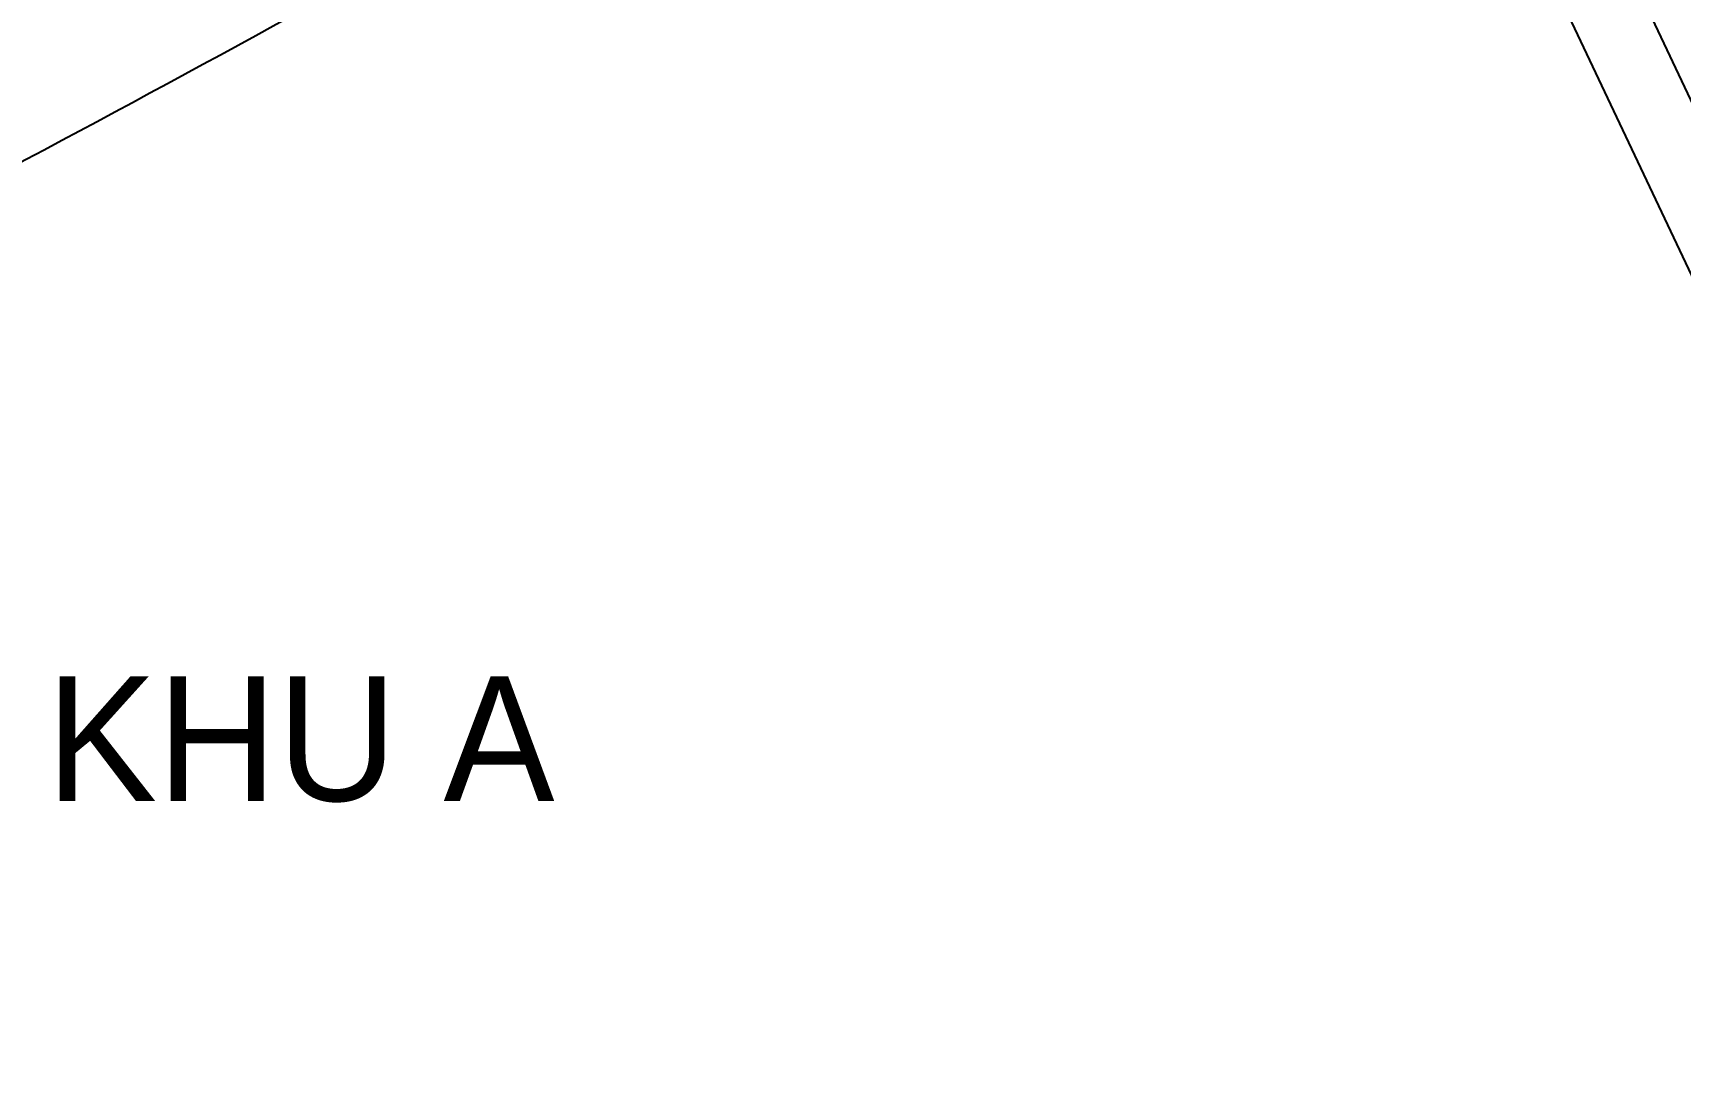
# Model space of a CAD drawing. Header units: millimetres. Extents: x 567980 to 569372, y 2065777 to 2066674.
# Drawn here: x 568813.2 to 568879.4, y 2066046.7 to 2066088.1 of the extents above; entities that cross this region are included whole.
import ezdxf
from ezdxf.enums import TextEntityAlignment as Align

# ---------------------------------------------------------------- set-up
doc = ezdxf.new("R2010")
doc.units = ezdxf.units.MM
doc.linetypes.add('HIDDEN', pattern=[0.75, 0.5, -0.25])
doc.layers.add('boDnv', color=54, linetype='Continuous', lineweight=25)
for name, color, linetype in [('LogDg', 7, 'Continuous'), ('RANHGIOI', 2, 'HIDDEN'), ('ViaHeS', 32, 'Continuous')]:
    doc.layers.add(name, color=color, linetype=linetype)
doc.styles.add('avantH', font='', dxfattribs={"height": 10})
doc.styles.get('avantH').set_extended_font_data('.VnAvantH')

# ---------------------------------------------------------------- blocks, each defined once
blk = doc.blocks.new('NEN')
at = {"layer": 'LogDg'}
blk.add_lwpolyline([(285.552, -183.699), (178.072, -246.148, 0.389772), (174.86, -256.488), (194.1, -297.126), (188.677, -299.693), (170.231, -260.733, 0.439085), (158.982, -257.239), (145.496, -265.075, -0.013452), (97.701, -291.151, 0.262926), (86.853, -307.563, -0.162068), (76.015, -333.842, 0.270323), (72.318, -353.653), (79.981, -375.074), (57.383, -383.157), (49.72, -361.737, 0.270325), (34.296, -348.766)], format="xyb", dxfattribs=at)
at = {"layer": 'RANHGIOI', "color": 1, "ltscale": 9, "const_width": 1}
blk.add_lwpolyline([(-499.271, -471.636), (-50.48, -321.024, 0.050684), (130.425, -239.135), (301.319, -139.843), (460, -51.299, 0.006594), (435.293, -5.051), (303.078, 234.769), (284.672, 225.077), (-55.993, 76.586), (-56.839, 76.223, -0.005137), (-90.743, 62.093)], format="xyb", dxfattribs=at)
at = {"layer": 'ViaHeS', "elevation": 0}
blk.add_lwpolyline([(-145.597, -390.918), (-39.026, -355.153, 0.008545), (-6.235, -343.522, -0.249193), (12.375, -345.964, 0.09975), (30.772, -354.181, -0.256949), (45.215, -366.957), (51.733, -385.178), (85.63, -373.053), (79.112, -354.831, -0.256949), (82.174, -335.793, 0.136918), (92.607, -310.438, -0.249193), (103.308, -295.017, 0.012659), (148.511, -270.262), (162.157, -262.333), (168.62, -264.341), (185.966, -300.977), (196.811, -295.842), (179.033, -258.291), (181.216, -251.26), (287.384, -189.574)], format="xyb", dxfattribs=at)
at = {"layer": 'RANHGIOI', "color": 5, "ltscale": 20, "style": 'avantH'}
blk.add_text('khu a', height=5, dxfattribs=at).set_placement((126.444, -314.449), align=Align.CENTER)

msp = doc.modelspace()

# ---------------------------------------------------------------- linework, layer by layer
at = {"layer": 'RANHGIOI', "color": 1, "ltscale": 9, "const_width": 1}
msp.add_lwpolyline([(568198.209, 2065900.061), (568647.001, 2066050.673, 0.050684), (568827.906, 2066132.562), (568998.799, 2066231.855), (569157.481, 2066320.398, 0.006594), (569132.774, 2066366.646), (569000.559, 2066606.466), (568982.152, 2066596.774), (568641.488, 2066448.283), (568640.642, 2066447.92, -0.005137), (568606.738, 2066433.79)], format="xyb", dxfattribs=at)

# ---------------------------------------------------------------- next in the draw order: block references
at = {"layer": 'boDnv'}
msp.add_blockref('NEN', (568697.481, 2066371.697), dxfattribs=at)

doc.saveas('drawing.dxf')
